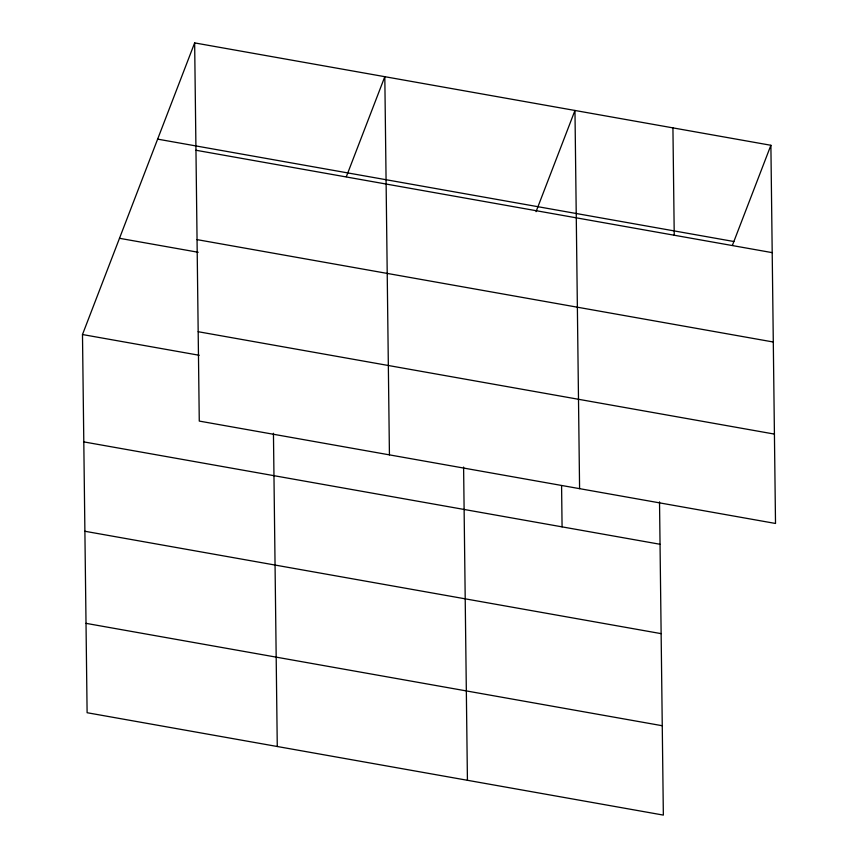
<?xml version="1.0" encoding="UTF-8"?>
<svg xmlns="http://www.w3.org/2000/svg" width="858" height="858" viewBox="0 0 858 858"><rect width="100%" height="100%" fill="white"/><g stroke="black" fill="none" stroke-linecap="round" stroke-linejoin="round"><path stroke-width="1.29" d="M659.523 501.866L663.352 815.1L87.108 712.719L82.486 334.534L194.648 42.9L770.892 145.281L775.514 523.466L199.271 421.085L194.648 42.9M346.364 176.641L384.813 76.684L389.435 454.869M536.046 211.669L574.967 110.468L579.59 488.652M732.442 245.238L770.892 145.281M157.636 139.135L733.88 241.516M195.967 150.257L772.2 252.638M197.05 239.629L773.294 342.01M119.498 238.299L198.187 252.273M198.177 331.714L774.42 434.094M82.486 334.534L199.206 355.276M83.805 441.891L660.038 544.272M84.888 531.263L661.132 633.644M86.014 623.348L662.258 725.729M672.929 127.874L674.238 235.231M561.582 485.789L562.076 526.876M463.599 467.052L467.428 780.287M273.445 433.269L277.273 746.503"/></g></svg>
